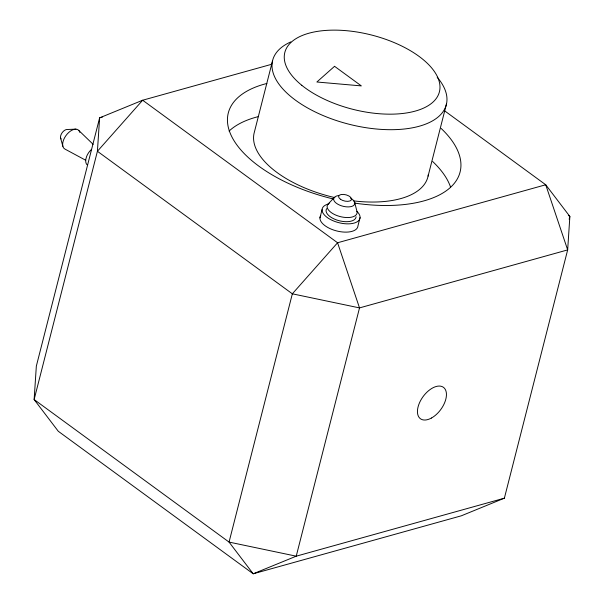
<?xml version="1.0" encoding="UTF-8"?>
<svg xmlns="http://www.w3.org/2000/svg" width="604" height="604" viewBox="0 0 604 604"><rect width="100%" height="100%" fill="white"/><g stroke="black" fill="none" stroke-linecap="round" stroke-linejoin="round"><path stroke-width="0.91" d="M272.449 61.215L254.005 133.567A89.618 43.035 14.3 0 0 334.926 197.629M319.954 217.893L322.068 209.618M360.067 217.583L357.961 225.866A19.471 9.354 14.3 0 1 335.862 230.728A19.471 9.354 14.3 0 1 320.762 215.583M428.085 176.111L446.522 103.76M569.164 219.222L569.866 216.481L545.722 184.771L444.453 110.713M271.724 64.266L142.657 100.226L99.622 117.848L36.338 366.122L34.134 399.546L58.278 431.264L253.197 573.8L461.343 515.801L504.378 498.179L567.662 249.905L569.866 216.481L568.341 215.364M327.753 204.492L334.072 197.674M102.348 117.093L99.622 117.848L97.418 151.272L34.134 399.546L229.059 542.09L253.197 573.8L296.232 556.178L504.378 498.179M75.945 129.15L67.15 129.498A5.844 3.284 -53.8 0 0 61.872 133.114A5.844 3.284 -53.8 0 0 61.012 138.92M85.708 160.249L64.99 149.105A11.687 6.576 -53.8 0 1 67.248 133.96A11.687 6.576 -53.8 0 1 79.819 132.367M79.018 130.675L93.144 144.341M60.611 138.074L62.869 146.319M354.571 201.97L356.738 210.569A15.379 7.384 14.3 0 1 339.674 216.451A15.379 7.384 14.3 0 1 329.376 203.004M87.021 164.711A11.265 6.342 -53.8 0 1 85.889 158.965L86.629 156.436A11.265 6.342 -53.8 0 1 91.544 149.354M428.364 174.405A89.618 43.035 14.3 0 1 353.242 200.845M437.198 77.252A89.618 43.035 14.3 0 1 410.252 128.199A89.618 43.035 14.3 0 1 296.126 100.642A89.618 43.035 14.3 0 1 290.811 41.91M356.805 211.272A19.471 9.354 14.3 0 1 352.54 223.457A19.471 9.354 14.3 0 1 326.53 216.964A19.471 9.354 14.3 0 1 328.07 204.099M356.073 216.745A15.379 7.384 14.3 0 1 338.618 220.588A15.379 7.384 14.3 0 1 326.704 208.629M350.599 198.142A10.872 5.225 14.3 0 1 351.928 206.357A10.872 5.225 14.3 0 1 336.073 203.035A10.872 5.225 14.3 0 1 338.429 195.59M441.124 128.433A119.6 57.433 14.3 0 1 354.238 203.05M333.219 198.95A119.6 57.433 14.3 0 1 233.174 139.26A119.6 57.433 14.3 0 1 266.87 83.473M229.075 131.076A119.6 57.433 14.3 0 1 258.437 116.58M432.683 161.532A119.6 57.433 14.3 0 1 450.501 186.915M292.344 293.816L229.059 542.09L296.232 556.178L359.516 307.904L337.576 242.763L142.657 100.226L97.418 151.272L292.344 293.816L359.516 307.904L567.662 249.905L545.722 184.771L337.576 242.763L292.344 293.816M334.556 66.312L316.866 82.008L361.351 85.904L334.556 66.312M301.781 85.292A79.758 38.301 14.3 0 0 434.91 100.143A79.758 38.301 14.3 0 0 349.671 31.015A79.758 38.301 14.3 0 0 301.781 85.292M431.46 418.028A19.471 10.955 -53.8 0 0 444.74 388.606A19.471 10.955 -53.8 0 0 419.637 402.49A19.471 10.955 -53.8 0 0 431.46 418.028M340.346 199.192A6.636 3.186 14.3 0 0 351.271 200.022A6.636 3.186 14.3 0 0 343.601 194.412A6.636 3.186 14.3 0 0 340.346 199.192"/></g></svg>
